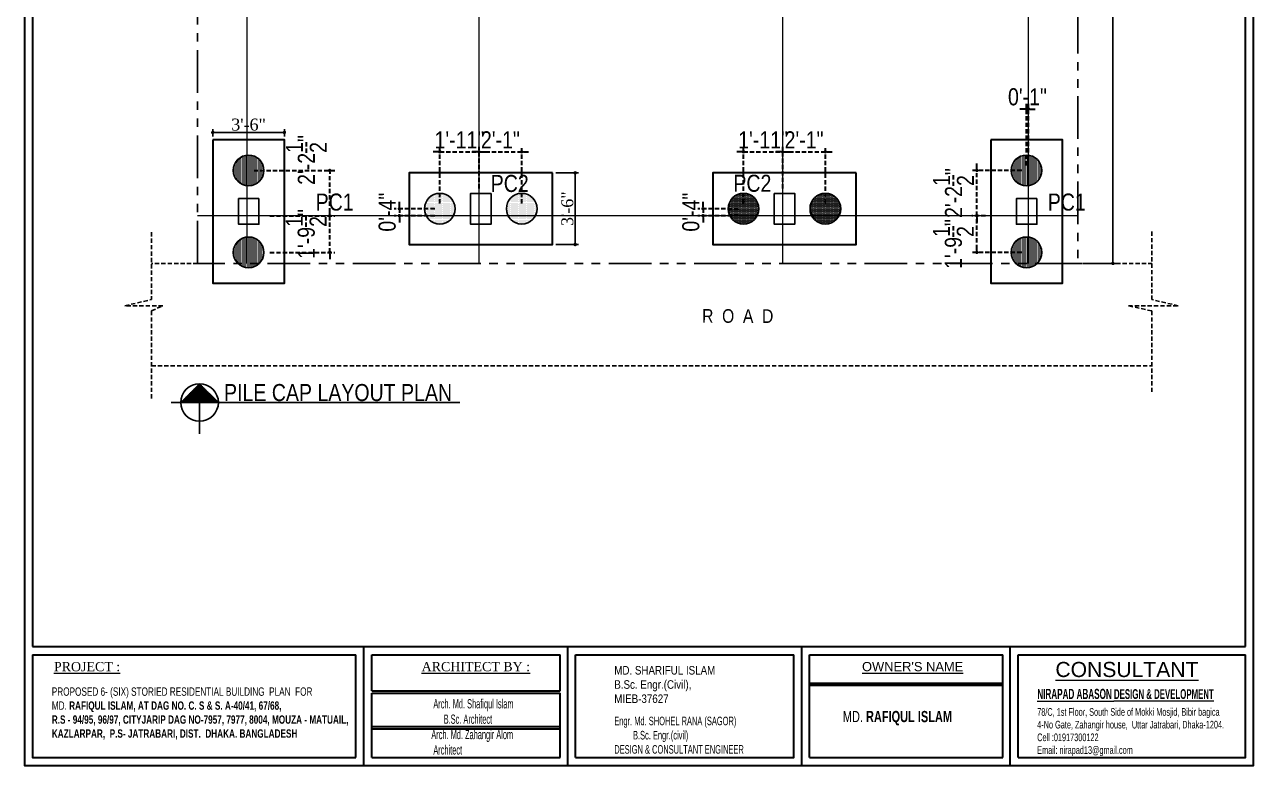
# Model space of a CAD drawing. Header units: inches. Extents: x -159432 to -126829, y -44881 to -40109.
# Drawn here: x -149940 to -149220, y -42730 to -42296 of the extents above; entities that cross this region are included whole.
import ezdxf

# ---------------------------------------------------------------- set-up
doc = ezdxf.new("R2010")
doc.units = ezdxf.units.IN
doc.header["$LTSCALE"] = 10
doc.header["$MEASUREMENT"] = 0
doc.header["$PDMODE"] = 34
doc.linetypes.add('HIDDEN', pattern=[0.375, 0.25, -0.125])
doc.linetypes.add('PHANTOMX2', pattern=[5, 2.5, -0.5, 0.5, -0.5, 0.5, -0.5])
doc.layers.get('0').update_dxf_attribs({"color": 140, "lineweight": 25})
doc.layers.get('Defpoints').update_dxf_attribs({"lineweight": 25})
for name, color, linetype, lineweight in [('BOUNDERY', 32, 'PHANTOMX2', 25), ('COLUM', 10, 'Continuous', 25), ('DIM', 6, 'Continuous', 25), ('H', 8, 'Continuous', 15), ('hatch', 141, 'Continuous', 30), ('Layer1', 25, 'HIDDEN', 25), ('Layout3', 222, 'HIDDEN', 30), ('line', 134, 'Continuous', 30), ('PILE CAP', 7, 'Continuous', 30), ('TEXT', 6, 'Continuous', 25), ('TEXT 02', 7, 'Continuous', 9)]:
    doc.layers.add(name, color=color, linetype=linetype, lineweight=lineweight)
doc.styles.add('222', font='arial.ttf')
doc.styles.add('AR8', font='swisscl.ttf', dxfattribs={"height": 10})
doc.styles.add('AREAL', font='arial.ttf')
doc.styles.add('Arial Narrow', font='ARIALN.TTF', dxfattribs={"height": 8})
doc.styles.add('arn', font='ARIALN.TTF')
doc.styles.add('RT', font='romantic.ttf')
doc.styles.add('style1', font='micross.ttf', dxfattribs={"height": 18})
doc.styles.add('SWISS', font='times.ttf')
doc.dimstyles.new('DIM', dxfattribs={"dimtxt": 10, "dimasz": 2, "dimexe": 3, "dimexo": 3, "dimgap": 2, "dimtad": 1, "dimdec": 1, "dimzin": 1, "dimdsep": 46, "dimlunit": 4, "dimtxsty": 'arn', "dimblk": 'DOT', "dimcen": 0.09, "dimclrd": 256, "dimclre": 256, "dimclrt": 256, "dimaunit": 1, "dimadec": 0, "dimazin": 0, "dimtfac": 1, "dimtdec": 1, "dimtix": 1, "dimtmove": 2, "dimatfit": 3, "dimldrblk": 'OPEN30', "dimfxl": 10, "dimtolj": 1, "dimtzin": 0, "dimlwd": -1, "dimlwe": -1, "dimarcsym": 0})
doc.dimstyles.new('PILE', dxfattribs={"dimtxt": 7, "dimasz": 2, "dimexe": 2, "dimexo": 2, "dimgap": 1, "dimtad": 1, "dimdec": 0, "dimzin": 3, "dimdsep": 46, "dimlunit": 4, "dimtxsty": 'SWISS', "dimblk": 'DOT', "dimcen": 0, "dimdle": 2, "dimclrd": 256, "dimclre": 256, "dimclrt": 256, "dimazin": 1, "dimtfac": 1, "dimtdec": 0, "dimtix": 1, "dimtmove": 2, "dimatfit": 3, "dimldrblk": 'OPEN30', "dimfxl": 2, "dimfrac": 2, "dimtolj": 1, "dimtzin": 0, "dimlwd": -1, "dimlwe": -1, "dimarcsym": 1})

# ---------------------------------------------------------------- blocks, each defined once
blk = doc.blocks.new('_Dot')
at = {"color": 0, "linetype": 'ByBlock', "lineweight": -2}
blk.add_line((-0.5, 0), (-1, 0), dxfattribs=at)
at = {"color": 0, "linetype": 'ByBlock', "const_width": 0.5}
blk.add_lwpolyline([(-0.25, 0, 1), (0.25, 0, 1)], format="xyb", close=True, dxfattribs=at)
blk = doc.blocks.new('*D45')
at = {"layer": 'Defpoints', "color": 0}
for p in [(-149323.06, -41787.83), (-149323.06, -42435.83), (-149302.54, -42435.83)]:
    blk.add_point(p, dxfattribs=at)
at = {"layer": 'DIM'}
for p, q in [((-149320.06, -41787.83), (-149299.54, -41787.83)), ((-149302.54, -41789.83), (-149302.54, -42433.83)), ((-149320.06, -42435.83), (-149299.54, -42435.83))]:
    blk.add_line(p, q, dxfattribs=at)
at = {"layer": 'DIM', "xscale": 2, "yscale": 2, "zscale": 2}
for p, rotation in [((-149302.54, -41787.83), 90), ((-149302.54, -42435.83), 270)]:
    blk.add_blockref('_Dot', p, dxfattribs=dict(at, rotation=rotation))
at = {"layer": 'DIM', "insert": (-149309.65, -42111.83), "char_height": 10, "attachment_point": 5, "rotation": 90, "style": 'arn'}
blk.add_mtext('\\A1;54\'-0"', dxfattribs=at)
blk = doc.blocks.new('_Open30')
at = {"color": 0, "linetype": 'ByBlock', "lineweight": -2}
for p, q in [((-1, 0.27), (0, 0)), ((0, 0), (-1, -0.27)), ((0, 0), (-1, 0))]:
    blk.add_line(p, q, dxfattribs=at)
blk = doc.blocks.new('DOT')
blk.add_line((-0.5, 0), (-1, 0))
at = {"const_width": 0.5}
blk.add_lwpolyline([(-0.25, 0, 1), (0.25, 0, 1)], format="xyb", close=True, dxfattribs=at)
blk = doc.blocks.new('*D58')
at = {"layer": 'Defpoints', "color": 0}
for p in [(-149631.06, -42382.73), (-149617.74, -42382.73), (-149631.06, -42424.73)]:
    blk.add_point(p, dxfattribs=at)
at = {"layer": 'DIM'}
for p, q in [((-149629.06, -42382.73), (-149615.74, -42382.73)), ((-149617.74, -42422.73), (-149617.74, -42384.73)), ((-149629.06, -42424.73), (-149615.74, -42424.73))]:
    blk.add_line(p, q, dxfattribs=at)
at = {"layer": 'DIM', "xscale": 2, "yscale": 2, "zscale": 2}
for p, rotation in [((-149617.74, -42382.73), 90), ((-149617.74, -42424.73), 270)]:
    blk.add_blockref('DOT', p, dxfattribs=dict(at, rotation=rotation))
at = {"layer": 'DIM', "insert": (-149622.3, -42403.73), "char_height": 7, "attachment_point": 5, "rotation": 90, "style": 'SWISS'}
blk.add_mtext('\\A1;3\'-6"', dxfattribs=at)
blk = doc.blocks.new('*D59')
at = {"layer": 'Defpoints', "color": 0}
for p in [(-149830.16, -42359.03), (-149830.16, -42363.33), (-149788.16, -42363.33)]:
    blk.add_point(p, dxfattribs=at)
at = {"layer": 'DIM'}
for p, q in [((-149830.16, -42361.33), (-149830.16, -42357.03)), ((-149790.16, -42359.03), (-149828.16, -42359.03)), ((-149788.16, -42361.33), (-149788.16, -42357.03))]:
    blk.add_line(p, q, dxfattribs=at)
at = {"layer": 'DIM', "xscale": 2, "yscale": 2, "zscale": 2, "rotation": 180}
blk.add_blockref('DOT', (-149830.16, -42359.03), dxfattribs=at)
at = {"layer": 'DIM', "xscale": 2, "yscale": 2, "zscale": 2}
blk.add_blockref('DOT', (-149788.16, -42359.03), dxfattribs=at)
at = {"layer": 'DIM', "insert": (-149809.16, -42354.47), "char_height": 7, "attachment_point": 5, "style": 'SWISS'}
blk.add_mtext('\\A1;3\'-6"', dxfattribs=at)
blk = doc.blocks.new('*D507')
at = {"layer": 'Defpoints', "color": 0}
for p in [(-149697.06, -42403.73), (-149720.78, -42407.83), (-149697.06, -42407.83)]:
    blk.add_point(p, dxfattribs=at)
at = {"layer": 'Layout3'}
for p, q in [((-149700.06, -42403.73), (-149723.78, -42403.73)), ((-149720.78, -42401.73), (-149720.78, -42399.73)), ((-149720.78, -42403.73), (-149720.78, -42407.83)), ((-149700.06, -42407.83), (-149723.78, -42407.83)), ((-149720.78, -42409.83), (-149720.78, -42411.83))]:
    blk.add_line(p, q, dxfattribs=at)
at = {"layer": 'Layout3', "xscale": 2, "yscale": 2, "zscale": 2}
for p, rotation in [((-149720.78, -42403.73), 270), ((-149720.78, -42407.83), 90)]:
    blk.add_blockref('_Dot', p, dxfattribs=dict(at, rotation=rotation))
at = {"layer": 'Layout3', "insert": (-149727.89, -42405.78), "char_height": 10, "attachment_point": 5, "rotation": 90, "style": 'arn'}
blk.add_mtext('\\A1;0\'-4"', dxfattribs=at)
blk = doc.blocks.new('*D508')
at = {"layer": 'Defpoints', "color": 0}
for p in [(-149674.06, -42370.39), (-149674.06, -42394.83), (-149697.06, -42403.73)]:
    blk.add_point(p, dxfattribs=at)
at = {"layer": 'Layout3'}
for p, q in [((-149697.06, -42400.73), (-149697.06, -42367.39)), ((-149674.06, -42391.83), (-149674.06, -42367.39)), ((-149699.06, -42370.39), (-149701.06, -42370.39)), ((-149697.06, -42370.39), (-149674.06, -42370.39)), ((-149672.06, -42370.39), (-149670.06, -42370.39))]:
    blk.add_line(p, q, dxfattribs=at)
at = {"layer": 'Layout3', "xscale": 2, "yscale": 2, "zscale": 2}
blk.add_blockref('_Dot', (-149697.06, -42370.39), dxfattribs=at)
at = {"layer": 'Layout3', "xscale": 2, "yscale": 2, "zscale": 2, "rotation": 180}
blk.add_blockref('_Dot', (-149674.06, -42370.39), dxfattribs=at)
at = {"layer": 'Layout3', "insert": (-149685.56, -42363.37), "char_height": 10, "attachment_point": 5, "style": 'arn'}
blk.add_mtext('\\A1;1\'-11"', dxfattribs=at)
blk = doc.blocks.new('*D509')
at = {"layer": 'Defpoints', "color": 0}
for p in [(-149649.06, -42370.39), (-149674.06, -42394.83), (-149649.06, -42403.73)]:
    blk.add_point(p, dxfattribs=at)
at = {"layer": 'Layout3'}
for p, q in [((-149674.06, -42391.83), (-149674.06, -42367.39)), ((-149649.06, -42400.73), (-149649.06, -42367.39)), ((-149676.06, -42370.39), (-149678.06, -42370.39)), ((-149674.06, -42370.39), (-149649.06, -42370.39)), ((-149647.06, -42370.39), (-149645.06, -42370.39))]:
    blk.add_line(p, q, dxfattribs=at)
at = {"layer": 'Layout3', "xscale": 2, "yscale": 2, "zscale": 2}
blk.add_blockref('_Dot', (-149674.06, -42370.39), dxfattribs=at)
at = {"layer": 'Layout3', "xscale": 2, "yscale": 2, "zscale": 2, "rotation": 180}
blk.add_blockref('_Dot', (-149649.06, -42370.39), dxfattribs=at)
at = {"layer": 'Layout3', "insert": (-149661.56, -42363.37), "char_height": 10, "attachment_point": 5, "style": 'arn'}
blk.add_mtext('\\A1;2\'-1"', dxfattribs=at)
blk = doc.blocks.new('*D510')
at = {"layer": 'Defpoints', "color": 0}
for p in [(-149519.06, -42403.73), (-149542.78, -42407.83), (-149519.06, -42407.83)]:
    blk.add_point(p, dxfattribs=at)
at = {"layer": 'Layout3'}
for p, q in [((-149522.06, -42403.73), (-149545.78, -42403.73)), ((-149542.78, -42401.73), (-149542.78, -42399.73)), ((-149542.78, -42403.73), (-149542.78, -42407.83)), ((-149522.06, -42407.83), (-149545.78, -42407.83)), ((-149542.78, -42409.83), (-149542.78, -42411.83))]:
    blk.add_line(p, q, dxfattribs=at)
at = {"layer": 'Layout3', "xscale": 2, "yscale": 2, "zscale": 2}
for p, rotation in [((-149542.78, -42403.73), 270), ((-149542.78, -42407.83), 90)]:
    blk.add_blockref('_Dot', p, dxfattribs=dict(at, rotation=rotation))
at = {"layer": 'Layout3', "insert": (-149549.89, -42405.78), "char_height": 10, "attachment_point": 5, "rotation": 90, "style": 'arn'}
blk.add_mtext('\\A1;0\'-4"', dxfattribs=at)
blk = doc.blocks.new('*D511')
at = {"layer": 'Defpoints', "color": 0}
for p in [(-149496.06, -42370.39), (-149496.06, -42394.83), (-149519.06, -42403.73)]:
    blk.add_point(p, dxfattribs=at)
at = {"layer": 'Layout3'}
for p, q in [((-149519.06, -42400.73), (-149519.06, -42367.39)), ((-149496.06, -42391.83), (-149496.06, -42367.39)), ((-149521.06, -42370.39), (-149523.06, -42370.39)), ((-149519.06, -42370.39), (-149496.06, -42370.39)), ((-149494.06, -42370.39), (-149492.06, -42370.39))]:
    blk.add_line(p, q, dxfattribs=at)
at = {"layer": 'Layout3', "xscale": 2, "yscale": 2, "zscale": 2}
blk.add_blockref('_Dot', (-149519.06, -42370.39), dxfattribs=at)
at = {"layer": 'Layout3', "xscale": 2, "yscale": 2, "zscale": 2, "rotation": 180}
blk.add_blockref('_Dot', (-149496.06, -42370.39), dxfattribs=at)
at = {"layer": 'Layout3', "insert": (-149507.56, -42363.37), "char_height": 10, "attachment_point": 5, "style": 'arn'}
blk.add_mtext('\\A1;1\'-11"', dxfattribs=at)
blk = doc.blocks.new('*D512')
at = {"layer": 'Defpoints', "color": 0}
for p in [(-149471.06, -42370.39), (-149496.06, -42394.83), (-149471.06, -42403.73)]:
    blk.add_point(p, dxfattribs=at)
at = {"layer": 'Layout3'}
for p, q in [((-149496.06, -42391.83), (-149496.06, -42367.39)), ((-149471.06, -42400.73), (-149471.06, -42367.39)), ((-149498.06, -42370.39), (-149500.06, -42370.39)), ((-149496.06, -42370.39), (-149471.06, -42370.39)), ((-149469.06, -42370.39), (-149467.06, -42370.39))]:
    blk.add_line(p, q, dxfattribs=at)
at = {"layer": 'Layout3', "xscale": 2, "yscale": 2, "zscale": 2}
blk.add_blockref('_Dot', (-149496.06, -42370.39), dxfattribs=at)
at = {"layer": 'Layout3', "xscale": 2, "yscale": 2, "zscale": 2, "rotation": 180}
blk.add_blockref('_Dot', (-149471.06, -42370.39), dxfattribs=at)
at = {"layer": 'Layout3', "insert": (-149483.56, -42363.37), "char_height": 10, "attachment_point": 5, "style": 'arn'}
blk.add_mtext('\\A1;2\'-1"', dxfattribs=at)
blk = doc.blocks.new('*D513')
at = {"layer": 'Defpoints', "color": 0}
for p in [(-149352.06, -42345.33), (-149353.16, -42381.33), (-149352.06, -42381.33)]:
    blk.add_point(p, dxfattribs=at)
at = {"layer": 'Layout3'}
for p, q in [((-149355.16, -42345.33), (-149357.16, -42345.33)), ((-149353.16, -42378.33), (-149353.16, -42342.33)), ((-149353.16, -42345.33), (-149352.06, -42345.33)), ((-149352.06, -42378.33), (-149352.06, -42342.33)), ((-149350.06, -42345.33), (-149348.06, -42345.33))]:
    blk.add_line(p, q, dxfattribs=at)
at = {"layer": 'Layout3', "xscale": 2, "yscale": 2, "zscale": 2}
blk.add_blockref('_Dot', (-149353.16, -42345.33), dxfattribs=at)
at = {"layer": 'Layout3', "xscale": 2, "yscale": 2, "zscale": 2, "rotation": 180}
blk.add_blockref('_Dot', (-149352.06, -42345.33), dxfattribs=at)
at = {"layer": 'Layout3', "insert": (-149352.61, -42338.22), "char_height": 10, "attachment_point": 5, "style": 'arn'}
blk.add_mtext('\\A1;0\'-1"', dxfattribs=at)
blk = doc.blocks.new('*D514')
at = {"layer": 'Defpoints', "color": 0}
for p in [(-149382.26, -42407.83), (-149374.16, -42407.83), (-149353.16, -42429.33)]:
    blk.add_point(p, dxfattribs=at)
at = {"layer": 'Layout3'}
for p, q in [((-149377.16, -42407.83), (-149385.26, -42407.83)), ((-149382.26, -42427.33), (-149382.26, -42409.83)), ((-149356.16, -42429.33), (-149385.26, -42429.33))]:
    blk.add_line(p, q, dxfattribs=at)
at = {"layer": 'Layout3', "xscale": 2, "yscale": 2, "zscale": 2}
for p, rotation in [((-149382.26, -42407.83), 90), ((-149382.26, -42429.33), 270)]:
    blk.add_blockref('_Dot', p, dxfattribs=dict(at, rotation=rotation))
at = {"layer": 'Layout3', "insert": (-149396.05, -42424.44), "char_height": 10, "attachment_point": 5, "rotation": 90, "style": 'arn'}
blk.add_mtext('\\A1;1\'-9{\\H1.000000x;\\S1/2;}"', dxfattribs=at)
blk = doc.blocks.new('*D515')
at = {"layer": 'Defpoints', "color": 0}
for p in [(-149382.26, -42381.33), (-149353.16, -42381.33), (-149374.16, -42407.83)]:
    blk.add_point(p, dxfattribs=at)
at = {"layer": 'Layout3'}
for p, q in [((-149356.16, -42381.33), (-149385.26, -42381.33)), ((-149382.26, -42379.33), (-149382.26, -42377.33)), ((-149382.26, -42407.83), (-149382.26, -42381.33)), ((-149377.16, -42407.83), (-149385.26, -42407.83)), ((-149382.26, -42409.83), (-149382.26, -42411.83))]:
    blk.add_line(p, q, dxfattribs=at)
at = {"layer": 'Layout3', "xscale": 2, "yscale": 2, "zscale": 2}
for p, rotation in [((-149382.26, -42381.33), 270), ((-149382.26, -42407.83), 90)]:
    blk.add_blockref('_Dot', p, dxfattribs=dict(at, rotation=rotation))
at = {"layer": 'Layout3', "insert": (-149395.96, -42394.58), "char_height": 10, "attachment_point": 5, "rotation": 90, "style": 'arn'}
blk.add_mtext('\\A1;2\'-2{\\H1.000000x;\\S1/2;}"', dxfattribs=at)
blk = doc.blocks.new('*D516')
at = {"layer": 'Defpoints', "color": 0}
for p in [(-149799.62, -42407.83), (-149761.61, -42407.83), (-149799.62, -42429.33)]:
    blk.add_point(p, dxfattribs=at)
at = {"layer": 'Layout3'}
for p, q in [((-149761.61, -42405.83), (-149761.61, -42403.83)), ((-149796.62, -42407.83), (-149758.61, -42407.83)), ((-149761.61, -42429.33), (-149761.61, -42407.83)), ((-149796.62, -42429.33), (-149758.61, -42429.33)), ((-149761.61, -42431.33), (-149761.61, -42433.33))]:
    blk.add_line(p, q, dxfattribs=at)
at = {"layer": 'Layout3', "xscale": 2, "yscale": 2, "zscale": 2}
for p, rotation in [((-149761.61, -42407.83), 270), ((-149761.61, -42429.33), 90)]:
    blk.add_blockref('_Dot', p, dxfattribs=dict(at, rotation=rotation))
at = {"layer": 'Layout3', "insert": (-149775.4, -42418.58), "char_height": 10, "attachment_point": 5, "rotation": 90, "style": 'arn'}
blk.add_mtext('\\A1;1\'-9{\\H1.000000x;\\S1/2;}"', dxfattribs=at)
blk = doc.blocks.new('*D517')
at = {"layer": 'Defpoints', "color": 0}
for p in [(-149809.16, -42381.33), (-149761.61, -42381.33), (-149799.62, -42407.83)]:
    blk.add_point(p, dxfattribs=at)
at = {"layer": 'Layout3'}
for p, q in [((-149806.16, -42381.33), (-149758.61, -42381.33)), ((-149761.61, -42405.83), (-149761.61, -42383.33)), ((-149796.62, -42407.83), (-149758.61, -42407.83))]:
    blk.add_line(p, q, dxfattribs=at)
at = {"layer": 'Layout3', "xscale": 2, "yscale": 2, "zscale": 2}
for p, rotation in [((-149761.61, -42381.33), 90), ((-149761.61, -42407.83), 270)]:
    blk.add_blockref('_Dot', p, dxfattribs=dict(at, rotation=rotation))
at = {"layer": 'Layout3', "insert": (-149775.31, -42375.18), "char_height": 10, "attachment_point": 5, "rotation": 90, "style": 'arn'}
blk.add_mtext('\\A1;2\'-2{\\H1.000000x;\\S1/2;}"', dxfattribs=at)

msp = doc.modelspace()

# ---------------------------------------------------------------- hatches: boundary and pattern name
at = {"layer": 'DIM'}
h = msp.add_hatch(dxfattribs=at)
h.set_pattern_fill('DOTS', color=256, scale=10, angle=270, style=0)
h.set_pattern_definition([(270, (-59925.6152, 77578.0406), (0.625, -0.3125), [0, -0.625])])
h.paths.add_polyline_path([(-149809.15579, -42372.32783, 1), (-149809.15579, -42390.32783, 1)])
h = msp.add_hatch(dxfattribs=at)
h.set_pattern_fill('DOTS', color=256, scale=10, angle=270, style=0)
h.set_pattern_definition([(270, (-59469.6152, 77578.0406), (0.625, -0.3125), [0, -0.625])])
h.paths.add_polyline_path([(-149353.15579, -42372.32784, 1), (-149353.15579, -42390.32784, 1)])
h = msp.add_hatch(dxfattribs=at)
h.set_pattern_fill('DOTS', color=256, scale=10, angle=180, style=0)
h.set_pattern_definition([(180, (-29737.69285, -132287.27395), (-0.3125, -0.625), [0, -0.625])])
h.paths.add_polyline_path([(-149688.06129, -42403.73334, 1), (-149706.06129, -42403.73334, 1)])
h = msp.add_hatch(dxfattribs=at)
h.set_pattern_fill('DOTS', color=256, scale=10, angle=180, style=0)
h.set_pattern_definition([(180, (-29689.69285, -132287.27395), (-0.3125, -0.625), [0, -0.625])])
h.paths.add_polyline_path([(-149640.06129, -42403.73334, 1), (-149658.06129, -42403.73334, 1)])
h = msp.add_hatch(dxfattribs=at)
h.set_pattern_fill('DOTS', color=256, scale=10, angle=180, style=0)
h.set_pattern_definition([(180, (-29559.69285, -132287.27395), (-0.3125, -0.625), [0, -0.625])])
h.paths.add_polyline_path([(-149510.06129, -42403.73334, 1), (-149528.06129, -42403.73334, 1)])
h = msp.add_hatch(dxfattribs=at)
h.set_pattern_fill('DOTS', color=256, scale=10, angle=180, style=0)
h.set_pattern_definition([(180, (-29511.69285, -132287.27395), (-0.3125, -0.625), [0, -0.625])])
h.paths.add_polyline_path([(-149462.06129, -42403.73334, 1), (-149480.06129, -42403.73334, 1)])
h = msp.add_hatch(dxfattribs=at)
h.set_pattern_fill('DOTS', color=256, scale=10, angle=270, style=0)
h.set_pattern_definition([(270, (-59925.6152, 77530.0406), (0.625, -0.3125), [0, -0.625])])
h.paths.add_polyline_path([(-149809.15579, -42420.32783, 1), (-149809.15579, -42438.32783, 1)])
h = msp.add_hatch(dxfattribs=at)
h.set_pattern_fill('DOTS', color=256, scale=10, angle=270, style=0)
h.set_pattern_definition([(270, (-59469.6152, 77530.0406), (0.625, -0.3125), [0, -0.625])])
h.paths.add_polyline_path([(-149353.15579, -42420.32784, 1), (-149353.15579, -42438.32784, 1)])
at = {"layer": 'TEXT', "ltscale": 10}
h = msp.add_hatch(dxfattribs=at)
h.set_pattern_fill('ANSI31', color=256, scale=4.330564, angle=225, style=0)
h.set_pattern_definition([(270, (-159731.2665, -42517.1559), (0.541320458, -6e-16), [])])
h.paths.add_polyline_path([(-149837.89935, -42506.29359), (-149848.90826, -42517.3025), (-149826.89043, -42517.3025)])
h.paths.add_polyline_path([(-149842.31672, -42517.3874), (-149833.42323, -42517.3874), (-149833.42323, -42508.87986), (-149842.31672, -42508.87986)], flags=9)

# ---------------------------------------------------------------- linework, layer by layer
at = {"layer": 'BOUNDERY'}
msp.add_lwpolyline([(-149839.06129, -41787.82783), (-149323.06129, -41787.82783), (-149323.06129, -42435.82783), (-149839.06129, -42435.82783)], close=True, dxfattribs=at)
at = {"layer": 'COLUM'}
for points in [[(-149803.06129, -42397.82783), (-149803.06129, -42412.82783), (-149815.06129, -42412.82783), (-149815.06129, -42397.82783), (-149803.06129, -42397.82783)], [(-149667.06129, -42394.82783), (-149667.06129, -42412.82783), (-149679.06129, -42412.82783), (-149679.06129, -42394.82783), (-149667.06129, -42394.82783)], [(-149501.06129, -42394.82783), (-149489.06129, -42394.82783), (-149489.06129, -42412.82783), (-149501.06129, -42412.82783), (-149501.06129, -42394.82783)], [(-149347.06129, -42397.82784), (-149347.06129, -42412.82784), (-149359.06129, -42412.82784), (-149359.06129, -42397.82784), (-149347.06129, -42397.82784)]]:
    msp.add_lwpolyline(points, dxfattribs=at)
at = {"layer": 'DIM'}
for centre in [(-149809.15579, -42381.32783), (-149353.15579, -42381.32784), (-149697.06129, -42403.73334), (-149649.06129, -42403.73334), (-149519.06129, -42403.73334), (-149471.06129, -42403.73334), (-149809.15579, -42429.32783), (-149353.15579, -42429.32784)]:
    msp.add_circle(centre, 9, dxfattribs=at)
at = {"layer": 'H'}
for p, q in [((-149810.06129, -42435.82783), (-149810.06129, -41787.82783)), ((-149674.06129, -42435.82783), (-149674.06129, -41787.82783)), ((-149496.06129, -42435.82783), (-149496.06129, -41787.82783)), ((-149352.06129, -42435.82783), (-149352.06129, -41787.82783)), ((-149323.06129, -42407.82783), (-149839.06129, -42407.82783))]:
    msp.add_line(p, q, dxfattribs=at)
at = {"layer": 'Layer1'}
for p, q in [((-149866.09162, -42417.53065), (-149866.09162, -42457.00581)), ((-149279.7812, -42417.17094), (-149279.7812, -42457.00581)), ((-149839.06129, -42435.82783), (-149866.09162, -42435.87033)), ((-149323.06129, -42435.90357), (-149279.7812, -42435.90357)), ((-149866.09162, -42463.66257), (-149866.09162, -42515.05785)), ((-149279.7812, -42463.66257), (-149279.7812, -42511.83367)), ((-149866.09162, -42495.90357), (-149279.7812, -42495.90357))]:
    msp.add_line(p, q, dxfattribs=at)
for points in [[(-149866.09162, -42463.66257), (-149859.47595, -42460.615), (-149881.67757, -42460.615), (-149866.09162, -42457.00581)], [(-149279.7812, -42463.66257), (-149293.4486, -42460.615), (-149264.19526, -42460.615), (-149279.7812, -42457.00581)]]:
    msp.add_lwpolyline(points, dxfattribs=at)
at = {"layer": 'line'}
for p, q in [((-149935.73929, -42660.37008), (-149224.88198, -42660.37008)), ((-149741.59417, -42730.03665), (-149741.59417, -42660.37008)), ((-149621.99656, -42730.03665), (-149621.99656, -42660.37008)), ((-149484.92606, -42730.03665), (-149484.92606, -42660.37008)), ((-149362.71613, -42730.03665), (-149362.71613, -42660.37008)), ((-149935.73929, -42665.26765), (-149746.32956, -42665.26765)), ((-149746.32956, -42725.30126), (-149746.32956, -42665.26765)), ((-149736.85877, -42686.29862), (-149736.85877, -42665.26765)), ((-149736.85877, -42665.26765), (-149626.58194, -42665.26765)), ((-149711.54257, -42665.26765), (-149626.58194, -42665.26765)), ((-149626.58194, -42686.29862), (-149626.58194, -42665.26765)), ((-149617.54068, -42698.70987), (-149617.54068, -42665.26765)), ((-149617.54068, -42665.26765), (-149489.57585, -42665.26765)), ((-149489.57585, -42700.06284), (-149489.57585, -42665.26765)), ((-149480.27628, -42698.70987), (-149480.27628, -42665.26765)), ((-149480.27628, -42665.26765), (-149367.10759, -42665.26765)), ((-149367.10759, -42725.30126), (-149367.10759, -42665.26765)), ((-149358.06634, -42665.26765), (-149224.88198, -42665.26765)), ((-149358.06634, -42725.30126), (-149358.06634, -42665.26765)), ((-149736.85877, -42686.29862), (-149626.58194, -42686.29862)), ((-149480.27628, -42681.73553), (-149367.10759, -42681.73553)), ((-149480.27628, -42683.0885), (-149367.10759, -42683.0885)), ((-149736.85877, -42725.30126), (-149736.85877, -42687.65159)), ((-149736.85877, -42687.65159), (-149626.58194, -42687.65159)), ((-149626.58194, -42725.30126), (-149626.58194, -42687.65159)), ((-149617.54068, -42725.30126), (-149617.54068, -42698.70987)), ((-149480.27628, -42725.30126), (-149480.27628, -42698.70987)), ((-149736.56056, -42707.25005), (-149626.58194, -42707.25005)), ((-149736.56056, -42708.60302), (-149626.58194, -42708.60302))]:
    msp.add_line(p, q, dxfattribs=at)
msp.add_lwpolyline([(-149940.47469, -41647.01408), (-149940.47469, -42730.03665), (-149220.14658, -42730.03665), (-149220.14658, -41647.01408)], close=True, dxfattribs=at)
for points in [[(-149224.88198, -42660.37008), (-149224.88198, -41651.74948), (-149935.73929, -41651.74948), (-149935.73929, -42660.37008)], [(-149935.73929, -42665.26765), (-149935.73929, -42725.30126), (-149746.32956, -42725.30126)], [(-149358.06634, -42725.30126), (-149224.88198, -42725.30126), (-149224.88198, -42665.26765)], [(-149617.54068, -42725.30126), (-149489.57585, -42725.30126), (-149489.57585, -42700.06284)], [(-149736.85877, -42725.30126), (-149626.58194, -42725.30126)], [(-149480.27628, -42725.30126), (-149367.10759, -42725.30126)]]:
    msp.add_lwpolyline(points, dxfattribs=at)
at = {"layer": 'PILE CAP'}
for points in [[(-149830.15579, -42363.32783), (-149830.15579, -42447.32783), (-149788.15579, -42447.32783), (-149788.15579, -42363.32783)], [(-149374.15579, -42363.32784), (-149374.15579, -42447.32784), (-149332.15579, -42447.32784), (-149332.15579, -42363.32784)], [(-149631.06129, -42382.73334), (-149715.06129, -42382.73334), (-149715.06129, -42424.73334), (-149631.06129, -42424.73334)], [(-149453.06129, -42382.73334), (-149537.06129, -42382.73334), (-149537.06129, -42424.73334), (-149453.06129, -42424.73334)]]:
    msp.add_lwpolyline(points, close=True, dxfattribs=at)
at = {"layer": 'TEXT', "ltscale": 10}
for p, q in [((-149837.89935, -42506.29359), (-149848.90826, -42517.3025)), ((-149837.89935, -42506.29359), (-149826.89043, -42517.3025)), ((-149854.64079, -42517.3025), (-149824.27831, -42517.3025)), ((-149837.89935, -42517.3025), (-149837.89935, -42535.71697)), ((-149685.29749, -42517.3025), (-149824.72515, -42517.3025))]:
    msp.add_line(p, q, dxfattribs=at)
msp.add_ellipse((-149837.89935, -42517.3025), major_axis=(-7.78448, -7.78448), ratio=1, start_param=4.71238898, end_param=10.995574288, dxfattribs=at)

# ---------------------------------------------------------------- texts
at = {"layer": 'hatch', "color": 7, "style": 'Arial Narrow'}
for s, p in [('PC2', (-149667.22925, -42393.94431)), ('PC2', (-149524.98765, -42393.83885)), ('PC1', (-149769.86392, -42404.84521)), ('PC1', (-149340.69602, -42404.84522))]:
    msp.add_text(s, height=10, dxfattribs=at).set_placement(p)
at = {"layer": 'TEXT', "lineweight": 30, "style": 'RT'}
msp.add_text('N', height=7.08962, rotation=180, dxfattribs=at).set_placement((-149834.25044, -42509.92135))
at = {"layer": 'TEXT', "ltscale": 10, "insert": (-149522.45156, -42470.75686), "char_height": 8, "width": 198.8958254, "attachment_point": 8, "rotation": 359.81543686, "style": 'arn'}
msp.add_mtext('\\A1;R^I^IO^I^IA^I^ID', dxfattribs=at)
at = {"layer": 'TEXT', "ltscale": 10, "insert": (-149756.72133, -42516.63464), "char_height": 10, "width": 194.1009813, "attachment_point": 8, "style": 'arn'}
msp.add_mtext('PILE CAP LAYOUT PLAN', dxfattribs=at)
at = {"layer": 'TEXT 02', "attachment_point": 1}
for s, insert, char_height, width, style in [('{\\fTimes New Roman|b0|i0|c0|p18;\\LPROJECT :}', (-149923.24859, -42669.42572), 5.407594, 39.0515822, '222'), ('{\\fTimes New Roman|b0|i0|c0|p18;\\LARCHITECT BY :}', (-149707.71537, -42669.42572), 5.407594, 64.2842276, '222'), ('{\\fArial Narrow|b0|i0|c0|p34;MD. SHARIFUL ISLAM\\PB.Sc. Engr.(Civil),\\PMIEB-37627}', (-149594.79324, -42671.77557), 5, 109.9404186, '222'), ("{\\fSwis721 Lt BT|b0|i0|c0|p34;\\L\\C0;OWNER'S NAME}", (-149449.57978, -42669.40667), 5.407594, 57.7213704, '222'), ('\\pt1.387;{\\fArial|b0|i0|c0|p34;\\L\\C7;CONSULTANT}', (-149336.22931, -42669.37323), 8.8572798, 58.7071147, 'AR8'), ('\\pt6.13;{\\fArial|b0|i0|c161|p34;\\W0.7;PROPOSED 6- (SIX) STORIED RESIDENTIAL BUILDING  PLAN  FOR \\fArial|b0|i0|c0|p34;\\P\\fArial|b0|i0|c161|p34;MD.\\fArial|b1|i0|c0|p34; RAFIQUL ISLAM, AT DAG NO. C. S & S. A-40/41, 67/68,\\PR.S - 94/95, 96/97, CITYJARIP DAG NO-7957, 7977, 8004, MOUZA - MATUAIL, \\PKAZLARPAR,  P.S- JATRABARI, DIST.  DHAKA. BANGLADESH}', (-149924.50894, -42684.30702), 4.91599457, 173.6417809, 'AREAL'), ('{\\fArial Narrow|b0|i0|c0|p34;\\W0.7;\\P Arch. Md. Shafiqul Islam\\P      B.Sc. Architect\\PArch. Md. Zahangir Alom\\P Architect}', (-149702.04413, -42682.19031), 5.407594, 89.2617543, '222'), ('{\\fArial|b0|i0|c161|p34;\\W0.7;MD.\\fArial|b1|i0|c0|p34; RAFIQUL ISLAM}', (-149460.84397, -42698.09969), 6.5846805, 93.6388127, 'AREAL'), ('{\\fArial Narrow|b0|i0|c0|p34;\\W0.7;Engr. Md. SHOHEL RANA (SAGOR)\\P         B.Sc. Engr.(civil)  \\PDESIGN & CONSULTANT ENGINEER  }', (-149594.79324, -42701.4784), 5, 109.9404186, '222')]:
    msp.add_mtext(s, dxfattribs=dict(at, insert=insert, char_height=char_height, width=width, style=style))
at = {"layer": 'TEXT 02', "color": 1, "insert": (-149346.83235, -42685.14933), "char_height": 6.43786091, "width": 163.8998839, "attachment_point": 1, "style": 'AR8'}
msp.add_mtext('\\pt1.04;{\\fArial Narrow|b1|i0|c0|p34;\\H0.9231x;\\W0.7;\\LNIRAPAD ABASON\\fArial Narrow|b0|i0|c0|p34;\\H0.965x; \\fArial Narrow|b1|i0|c0|p34;DESIGN & DEVELOPMENT}', dxfattribs=at)
at = {"layer": 'TEXT 02', "color": 3, "insert": (-149346.88733, -42696.4627), "char_height": 4.4648027, "width": 123.1239221, "attachment_point": 1, "style": 'style1'}
msp.add_mtext('{\\fArial Narrow|b0|i0|c0|p34;\\W0.7;78/C, 1st Floor, South Side of Mokki Mosjid, Bibir bagica\\P4-No Gate, Zahangir house,  Uttar Jatrabari, Dhaka-1204. \\PCell :01917300122 \\PEmail: nirapad13@gmail.com}', dxfattribs=at)

# ---------------------------------------------------------------- dimensions: what is measured, and where the dimension line sits
at = {"layer": 'DIM'}
dim = msp.add_linear_dim(base=(-149302.54342, -42435.82783), p1=(-149323.06129, -41787.82783), p2=(-149323.06129, -42435.82783), angle=90, dimstyle='DIM', dxfattribs=at)
dim.commit()
dim.dimension.update_dxf_attribs({"geometry": '*D45', "text_midpoint": (-149309.64915, -42111.82783)})
for base, p1, p2, angle, picture, middle in [((-149830.15579, -42359.03121), (-149788.15579, -42363.32783), (-149830.15579, -42363.32783), 180, '*D59', (-149809.15579, -42354.47065)), ((-149617.73972, -42382.73334), (-149631.06129, -42424.73334), (-149631.06129, -42382.73334), 90, '*D58', (-149622.30028, -42403.73334))]:
    dim = msp.add_linear_dim(base=base, p1=p1, p2=p2, angle=angle, dimstyle='PILE', override={"dimblk": 'DOT'}, dxfattribs=at)
    dim.commit()
    dim.dimension.update_dxf_attribs({"geometry": picture, "text_midpoint": middle})
at = {"layer": 'Layout3'}
for base, p1, p2, picture, middle in [((-149352.06129, -42345.32776), (-149353.15579, -42381.32784), (-149352.06129, -42381.32784), '*D513', (-149352.60854, -42338.22203)), ((-149674.06129, -42370.38741), (-149697.06129, -42403.73334), (-149674.06129, -42394.82783), '*D508', (-149685.56129, -42363.36694)), ((-149649.06129, -42370.38741), (-149674.06129, -42394.82783), (-149649.06129, -42403.73334), '*D509', (-149661.56129, -42363.36694)), ((-149496.06129, -42370.38741), (-149519.06129, -42403.73334), (-149496.06129, -42394.82783), '*D511', (-149507.56129, -42363.36694)), ((-149471.06129, -42370.38741), (-149496.06129, -42394.82783), (-149471.06129, -42403.73334), '*D512', (-149483.56129, -42363.36694))]:
    dim = msp.add_linear_dim(base=base, p1=p1, p2=p2, dimstyle='DIM', dxfattribs=at)
    dim.commit()
    dim.dimension.update_dxf_attribs({"geometry": picture, "text_midpoint": middle})
for base, p1, p2, picture, middle in [((-149761.60638, -42381.32783), (-149799.61935, -42407.82783), (-149809.15579, -42381.32783), '*D517', (-149775.31397, -42375.1813)), ((-149382.25581, -42407.82783), (-149353.15579, -42429.32784), (-149374.15579, -42407.82783), '*D514', (-149396.04867, -42424.43835))]:
    dim = msp.add_linear_dim(base=base, p1=p1, p2=p2, angle=90, dimstyle='DIM', dxfattribs=at)
    dim.commit()
    dim.dimension.update_dxf_attribs({"geometry": picture, "text_midpoint": middle, "dimtype": 160})
for base, p1, p2, picture, middle in [((-149382.25581, -42381.32784), (-149374.15579, -42407.82783), (-149353.15579, -42381.32784), '*D515', (-149395.9634, -42394.57783)), ((-149720.78035, -42407.82783), (-149697.06129, -42403.73334), (-149697.06129, -42407.82783), '*D507', (-149727.88608, -42405.78058)), ((-149542.78035, -42407.82783), (-149519.06129, -42403.73334), (-149519.06129, -42407.82783), '*D510', (-149549.88608, -42405.78058)), ((-149761.60638, -42407.82783), (-149799.61935, -42429.32783), (-149799.61935, -42407.82783), '*D516', (-149775.39924, -42418.57783))]:
    dim = msp.add_linear_dim(base=base, p1=p1, p2=p2, angle=90, dimstyle='DIM', dxfattribs=at)
    dim.commit()
    dim.dimension.update_dxf_attribs({"geometry": picture, "text_midpoint": middle})

doc.saveas('drawing.dxf')
